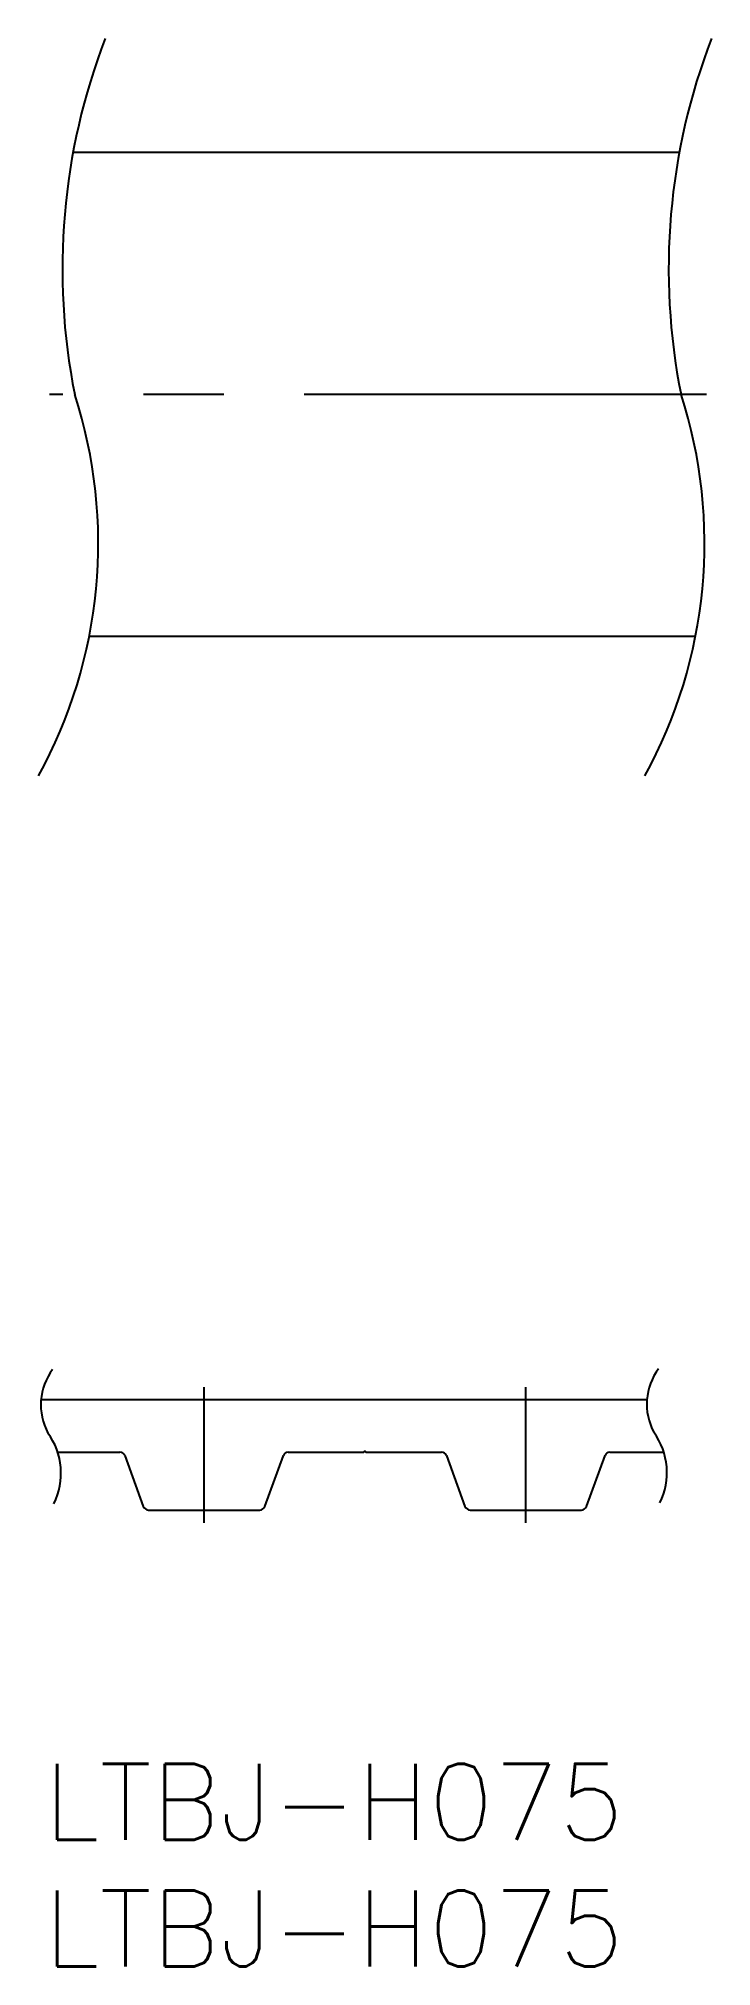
# Model space of a CAD drawing. Extents: x -0.2 to 26.3, y -8 to 68.1.
import ezdxf

# ---------------------------------------------------------------- set-up
doc = ezdxf.new("R2010")
doc.units = 0
doc.header["$LTSCALE"] = 0.5
doc.linetypes.add('CENTER', pattern=[50.8, 31.75, -6.35, 6.35, -6.35])
for name, color, linetype in [('MSM_CENTER', 1, 'CENTER'), ('MSM_CONTINUOUS', 7, 'CONTINUOUS'), ('MSM_NARROW', 5, 'CONTINUOUS'), ('MSM_PART_NUMBER', 7, 'CONTINUOUS')]:
    doc.layers.add(name, color=color, linetype=linetype)
doc.styles.get("Standard").update_dxf_attribs({"font": 'txt.shx', "height": 3, "bigfont": 'bigfont.shx'})

# ---------------------------------------------------------------- blocks, each defined once
blk = doc.blocks.new('*U8')
at = {"layer": 'MSM_PART_NUMBER'}
blk.add_text('LTBJ-H075', height=3, dxfattribs=at).set_placement((0, -3))
blk = doc.blocks.new('*U9')
at = {"layer": 'MSM_PART_NUMBER'}
blk.add_text('LTBJ-H075', height=3, dxfattribs=at).set_placement((0, -8))

msp = doc.modelspace()

# ---------------------------------------------------------------- linework, layer by layer
at = {"layer": 'MSM_CENTER'}
for p, q in [((26.141, 54.028), (0.206, 54.028)), ((6.311, 9.5), (6.311, 14.86)), ((19.011, 9.5), (19.011, 14.86))]:
    msp.add_line(p, q, dxfattribs=at)
at = {"layer": 'MSM_CONTINUOUS'}
for p, q in [((25.073, 63.578), (1.138, 63.578)), ((25.71, 44.478), (1.775, 44.478)), ((23.795, 14.36), (-0.123, 14.36)), ((0.534, 12.29), (2.991, 12.29)), ((9.631, 12.29), (12.611, 12.29)), ((12.681, 12.32), (12.641, 12.32)), ((12.711, 12.29), (15.691, 12.29)), ((22.331, 12.29), (24.463, 12.29)), ((3.179, 12.158), (3.911, 10.147)), ((8.711, 10.147), (9.444, 12.158)), ((15.879, 12.158), (16.611, 10.147)), ((21.411, 10.147), (22.144, 12.158)), ((4.111, 10), (8.511, 10)), ((16.811, 10), (21.211, 10))]:
    msp.add_line(p, q, dxfattribs=at)
for centre, radius, start, end in [((2.991, 12.09), 0.2, 20, 90), ((9.631, 12.09), 0.2, 90, 160), ((12.611, 12.31), 0.02, 270, 0), ((12.641, 12.31), 0.01, 90, 180), ((12.681, 12.31), 0.01, 0, 90), ((12.711, 12.31), 0.02, 180, 270), ((15.691, 12.09), 0.2, 20, 90), ((22.331, 12.09), 0.2, 90, 160), ((4.168, 10.288), 0.293, 208.74016, 258.76554), ((8.454, 10.288), 0.293, 281.23446, 331.25984), ((16.868, 10.288), 0.293, 208.74016, 258.76554), ((21.154, 10.288), 0.293, 281.23446, 331.25984)]:
    msp.add_arc(centre, radius, start, end, dxfattribs=at)
at = {"layer": 'MSM_NARROW'}
for centre, radius, start, end in [((26.039, 58.98), 25.322, 158.94623, 191.27883), ((49.974, 58.98), 25.322, 158.94623, 191.27883), ((-16.888, 48.157), 19.023, 331.1714, 17.97522), ((7.047, 48.157), 19.023, 331.1714, 17.97522), ((2.202, 14.159), 2.335, 143.15446, 208.37275), ((26.123, 14.188), 2.335, 143.15446, 208.37275), ((-2.035, 11.464), 2.698, 333.53762, 35.98967), ((21.886, 11.492), 2.698, 333.53762, 35.98967)]:
    msp.add_arc(centre, radius, start, end, dxfattribs=at)

# ---------------------------------------------------------------- block references
at = {"layer": 'MSM_CONTINUOUS'}
for name in ['*U8', '*U9']:
    msp.add_blockref(name, (0, 0), dxfattribs=at)

doc.saveas('drawing.dxf')
